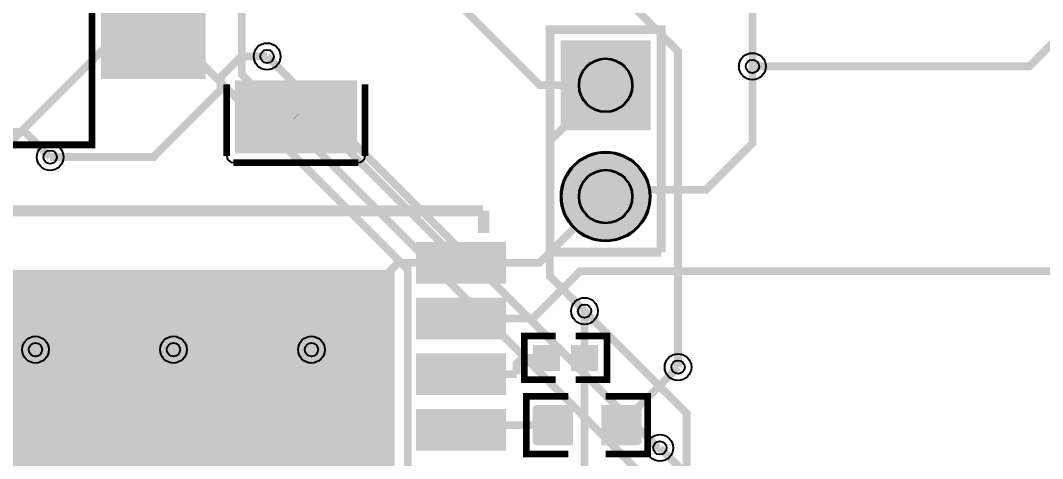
# Model space of a CAD drawing. Extents: x -5 to 4186, y -5 to 3927.
# Drawn here: x 2256 to 3175, y 1887 to 2280 of the extents above; entities that cross this region are included whole.
import ezdxf

# ---------------------------------------------------------------- set-up
doc = ezdxf.new("R2010")
doc.units = 9
for name, color, linetype, true_color in [('BottomLayer', 7, 'Continuous', 0x0000ff), ('BottomSolderMaskLayer', 7, 'Continuous', 0xaa00ff), ('Hole', 7, 'Continuous', 0x222222), ('Multi-Layer', 7, 'Continuous', 0xc0c0c0), ('TopLayer', 7, 'Continuous', 0xff0000), ('TopPasteMaskLayer', 7, 'Continuous', 0x808080), ('TopSilkLayer', 7, 'Continuous', 0xffcc00), ('TopSolderMaskLayer', 7, 'Continuous', 0x800080)]:
    doc.layers.add(name, color=color, linetype=linetype, true_color=true_color)

msp = doc.modelspace()

# ---------------------------------------------------------------- hatches: boundary and pattern name
at = {"layer": 'BottomLayer'}
msp.add_hatch(color=256, dxfattribs=at).paths.add_polyline_path([(2076, 2056), (2589.3, 2056), (2589.3, 1432.61), (2076, 1432.61), (2076, 2056)])
at = {"layer": 'BottomSolderMaskLayer'}
for points in [[(2822.42, 2262.39), (2822.42, 2181.65), (2741.68, 2181.65), (2741.68, 2262.39)], [(2741.68, 2122.02, 1), (2822.42, 2122.02, 1)]]:
    msp.add_hatch(color=256, dxfattribs=at).paths.add_polyline_path(points)
at = {"layer": 'Multi-Layer'}
for points in [[(2821.42, 2261.39), (2821.42, 2182.65), (2742.68, 2182.65), (2742.68, 2261.39)], [(2742.68, 2122.02, 1), (2821.42, 2122.02, 1)]]:
    msp.add_hatch(color=256, dxfattribs=at).paths.add_polyline_path(points)
at = {"layer": 'TopLayer'}
for points in [[(2329.36, 2228.59), (2329.36, 2370.32), (2421.49, 2370.32), (2421.49, 2228.59)], [(2556.7, 2225.96), (2450.4, 2225.96), (2450.4, 2161.59), (2556.7, 2161.59)], [(2691.36, 2044.66), (2612.62, 2044.66), (2612.62, 2080.09), (2691.36, 2080.09)], [(2081, 2054), (2592.5, 2054), (2592.5, 1430.5), (2081, 1430.5), (2081, 2054)], [(2691.36, 1994.66), (2612.62, 1994.66), (2612.62, 2030.09), (2691.36, 2030.09)], [(2740.14, 1966.39), (2740.14, 1987.65), (2717.87, 1987.65), (2717.87, 1966.39)], [(2751.95, 1966.39), (2751.95, 1987.65), (2774.22, 1987.65), (2774.22, 1966.39)], [(2691.36, 1944.66), (2612.62, 1944.66), (2612.62, 1980.09), (2691.36, 1980.09)], [(2691.36, 1894.66), (2612.62, 1894.66), (2612.62, 1930.09), (2691.36, 1930.09)], [(2751.57, 1899.61), (2751.57, 1933.63), (2719.82, 1933.63), (2719.82, 1899.61)], [(2779.13, 1899.61), (2779.13, 1933.63), (2810.88, 1933.63), (2810.88, 1899.61)]]:
    msp.add_hatch(color=256, dxfattribs=at).paths.add_polyline_path(points)
at = {"layer": 'TopPasteMaskLayer'}
for points in [[(2329.36, 2228.59), (2329.36, 2370.32), (2421.49, 2370.32), (2421.49, 2228.59)], [(2552.76, 2225.96), (2525.56, 2225.96), (2521.62, 2222.02), (2521.62, 2208.01), (2517.68, 2204.07), (2489.41, 2204.07), (2485.48, 2208.01), (2485.48, 2222.02), (2481.54, 2225.96), (2454.33, 2225.96), (2450.4, 2222.02), (2450.4, 2165.53), (2454.33, 2161.59), (2552.76, 2161.59), (2556.7, 2165.53), (2556.7, 2222.02)], [(2691.36, 2044.66), (2612.62, 2044.66), (2612.62, 2080.09), (2691.36, 2080.09)], [(2691.36, 1994.66), (2612.62, 1994.66), (2612.62, 2030.09), (2691.36, 2030.09)], [(2740.73, 1967.97), (2740.73, 1986.07), (2739.16, 1987.65), (2719.45, 1987.65), (2717.87, 1986.07), (2717.87, 1967.97), (2719.45, 1966.39), (2739.16, 1966.39)], [(2751.36, 1967.97), (2751.36, 1986.07), (2752.94, 1987.65), (2772.65, 1987.65), (2774.22, 1986.07), (2774.22, 1967.97), (2772.65, 1966.39), (2752.94, 1966.39)], [(2691.36, 1944.66), (2612.62, 1944.66), (2612.62, 1980.09), (2691.36, 1980.09)], [(2691.36, 1894.66), (2612.62, 1894.66), (2612.62, 1930.09), (2691.36, 1930.09)], [(2751.37, 1932.37), (2751.37, 1923.39), (2736.41, 1923.39), (2736.41, 1910.4), (2751.37, 1910.4), (2751.37, 1900.87), (2749.4, 1898.9), (2718.3, 1898.9), (2716.33, 1900.87), (2716.33, 1932.37), (2718.3, 1934.34), (2749.4, 1934.34)], [(2812.39, 1934.34), (2780.9, 1934.34), (2778.93, 1932.37), (2778.93, 1923.39), (2793.5, 1923.39), (2793.5, 1910.4), (2778.93, 1910.4), (2778.93, 1900.87), (2780.9, 1898.9), (2812.39, 1898.9), (2814.36, 1900.87), (2814.36, 1932.37)]]:
    msp.add_hatch(color=256, dxfattribs=at).paths.add_polyline_path(points)
at = {"layer": 'TopSolderMaskLayer'}
for points in [[(2328.37, 2227.59), (2328.37, 2371.32), (2422.49, 2371.32), (2422.49, 2227.59)], [(2822.42, 2262.39), (2822.42, 2181.65), (2741.68, 2181.65), (2741.68, 2262.39)], [(2558.35, 2226.57), (2448.75, 2226.57), (2448.75, 2160.99), (2558.35, 2160.99)], [(2741.68, 2122.02, 1), (2822.42, 2122.02, 1)], [(2692.36, 2043.66), (2611.62, 2043.66), (2611.62, 2081.09), (2692.36, 2081.09)], [(2692.36, 1993.66), (2611.62, 1993.66), (2611.62, 2031.09), (2692.36, 2031.09)], [(2741.14, 1965.39), (2741.14, 1988.65), (2716.87, 1988.65), (2716.87, 1965.39)], [(2750.95, 1965.39), (2750.95, 1988.65), (2775.22, 1988.65), (2775.22, 1965.39)], [(2692.36, 1943.66), (2611.62, 1943.66), (2611.62, 1981.09), (2692.36, 1981.09)], [(2692.36, 1893.66), (2611.62, 1893.66), (2611.62, 1931.09), (2692.36, 1931.09)], [(2752.57, 1898.61), (2752.57, 1934.63), (2718.82, 1934.63), (2718.82, 1898.61)], [(2778.13, 1898.61), (2778.13, 1934.63), (2811.88, 1934.63), (2811.88, 1898.61)]]:
    msp.add_hatch(color=256, dxfattribs=at).paths.add_polyline_path(points)

# ---------------------------------------------------------------- linework, layer by layer
at = {"layer": 'BottomLayer', "const_width": 7}
for points in [[(2479.57, 2637.49), (2568.19, 2548.87), (2568.19, 2443.36), (2553.37, 2428.54), (2527.71, 2428.54), (2479.71, 2380.54), (2479.71, 2355.15), (2510.83, 2324.03), (2775.5, 2324.03), (2847.14, 2252.39), (2847.14, 1968.75)], [(2370.21, 2593.37), (2370.21, 2290.43), (2604.1, 2056.54), (2604.1, 1394.31), (2594.49, 1384.7)], [(2460.31, 2574.74), (2454.91, 2569.34), (2454.91, 2231.8), (2830.09, 1856.62)], [(2914, 2239), (2914, 2348)], [(2477.64, 2247.97), (2829.43, 1896.18), (2830.82, 1896.18)], [(2782.05, 2222.02), (2731.95, 2171.92), (2731.95, 2050.28), (2763.09, 2019.14)], [(2282.55, 2157.53), (2259.93, 2180.15), (2210.02, 2180.15)], [(2735.44, 1308.14), (2735.44, 1476.84), (2854.86, 1596.26), (2854.86, 1927.37), (2763.09, 2019.14)], [(2517.5, 1839.56), (2517.5, 1984.45)]]:
    msp.add_lwpolyline(points, dxfattribs=at)
at = {"layer": 'BottomSolderMaskLayer'}
for centre, radius in [((2782.05, 2222.02), 24.22), ((2782.05, 2122.02), 40.37), ((2782.05, 2122.02), 24.22)]:
    msp.add_circle(centre, radius, dxfattribs=at)
at = {"layer": 'Hole'}
for centre in [(2477.64, 2247.97), (2914, 2239), (2282.55, 2157.53), (2763.09, 2019.14), (2269.37, 1984.45), (2393.43, 1984.45), (2517.5, 1984.45), (2847.14, 1968.75), (2830.82, 1896.18)]:
    msp.add_circle(centre, 6, dxfattribs=at)
at = {"layer": 'Multi-Layer'}
for centre, radius in [((2477.64, 2247.97), 12), ((2782.05, 2222.02), 23.62), ((2914, 2239), 12), ((2282.55, 2157.53), 12), ((2782.05, 2122.02), 39.37), ((2782.05, 2122.02), 23.62), ((2763.09, 2019.14), 12), ((2269.37, 1984.45), 12), ((2393.43, 1984.45), 12), ((2517.5, 1984.45), 12), ((2847.14, 1968.75), 12), ((2830.82, 1896.18), 12)]:
    msp.add_circle(centre, radius, dxfattribs=at)
at = {"layer": 'TopLayer', "const_width": 7}
for points in [[(3314.63, 2491.07), (3314.63, 2390.63), (3163, 2239), (2914, 2239)], [(2782.05, 2222.02), (2723.05, 2222.02), (2631.75, 2313.22), (2503.55, 2313.22)], [(1982.7, 2012.38), (2026.38, 2012.38), (2053, 2039), (2053, 2101), (2077, 2125), (2200.98, 2125), (2375.43, 2299.45)], [(2477.64, 2247.97), (2454.4, 2247.97), (2435.95, 2229.52), (2435.95, 2218.01), (2375.47, 2157.53), (2282.55, 2157.53)], [(2782.05, 2122.05), (2788, 2128), (2872, 2128), (2914, 2170), (2914, 2239)], [(2503.6, 2193.73), (2503.55, 2193.78)], [(2503.6, 2193.73), (2503.55, 2193.73)], [(2651.99, 2062.38), (2520.64, 2193.73), (2503.6, 2193.73)], [(2782, 2122), (2722.38, 2062.38), (2651.99, 2062.38)], [(2782, 2122), (2782.05, 2122.05)], [(2782.05, 2122.05), (2782.05, 2122.02)], [(2651.99, 2012.38), (2716.56, 2012.38), (2759.18, 2055), (3582.29, 2055), (3621.62, 2094.33), (3821.77, 2094.33)], [(2517.5, 1984.45), (2595.43, 2062.38), (2651.99, 2062.38)], [(2763.09, 2019.14), (2763.09, 1977.02)], [(2269.37, 1984.45), (2145.3, 1984.45)], [(2393.43, 1984.45), (2269.37, 1984.45)], [(2393.43, 1984.45), (2517.5, 1984.45)], [(2702.03, 1962.38), (2702.03, 1971.84), (2707.21, 1977.02)], [(2729.01, 1977.02), (2707.21, 1977.02)], [(2765.09, 1816.32), (2763.09, 1818.32), (2763.09, 1977.02)], [(2847.14, 1968.75), (2795.01, 1916.62)], [(2651.99, 1962.38), (2702.03, 1962.38)], [(2651.99, 1912.38), (2656.18, 1916.57), (2735.64, 1916.57)], [(2735.64, 1916.57), (2735.69, 1916.62)], [(2735.64, 1916.57), (2735.69, 1916.57)], [(2830.82, 1896.18), (2852.83, 1874.17), (2852.83, 1841.46), (2723.75, 1712.38), (2651.99, 1712.38)]]:
    msp.add_lwpolyline(points, dxfattribs=at)
at = {"layer": 'TopSilkLayer', "const_width": 6}
msp.add_lwpolyline([(2320.36, 2430.4), (2320.36, 2168.5), (2204.51, 2168.5), (2204.51, 2430.4), (2320.36, 2430.4)], close=True, dxfattribs=at)
at = {"layer": 'TopSilkLayer'}
for points, const_width in [([(2832.05, 2072.02), (2732.05, 2072.02), (2732.05, 2272.02), (2832.05, 2272.02), (2832.05, 2197.02)], 8), ([(2441.4, 2158.59), (2441.4, 2222.96)], 6), ([(2565.7, 2222.96), (2565.7, 2158.59)], 6), ([(2832.05, 2072.02), (2832.05, 2197.02)], 7.99), ([(2559.7, 2152.59), (2447.4, 2152.59)], 6), ([(2671.68, 2109.23), (1963.01, 2109.23)], 10), ([(2672.34, 2089.19), (2672.34, 2109.23)], 10), ([(2737.14, 1957.39), (2708.87, 1957.39), (2708.87, 1996.65), (2737.14, 1996.65)], 6), ([(2754.95, 1957.39), (2783.22, 1957.39), (2783.22, 1996.65), (2754.95, 1996.65)], 6), ([(2748.57, 1890.61), (2710.82, 1890.61), (2710.82, 1942.63), (2748.57, 1942.63)], 6), ([(2782.13, 1890.61), (2819.88, 1890.61), (2819.88, 1942.63), (2782.13, 1942.63)], 6)]:
    msp.add_lwpolyline(points, dxfattribs=dict(at, const_width=const_width))
for centre, start, end in [((2447.4, 2158.59), 180, 270), ((2559.7, 2158.59), 270, 0)]:
    msp.add_arc(centre, 6, start, end, dxfattribs=at)
at = {"layer": 'TopSolderMaskLayer'}
for centre, radius in [((2782.05, 2222.02), 24.22), ((2782.05, 2122.02), 40.37), ((2782.05, 2122.02), 24.22)]:
    msp.add_circle(centre, radius, dxfattribs=at)

doc.saveas('drawing.dxf')
